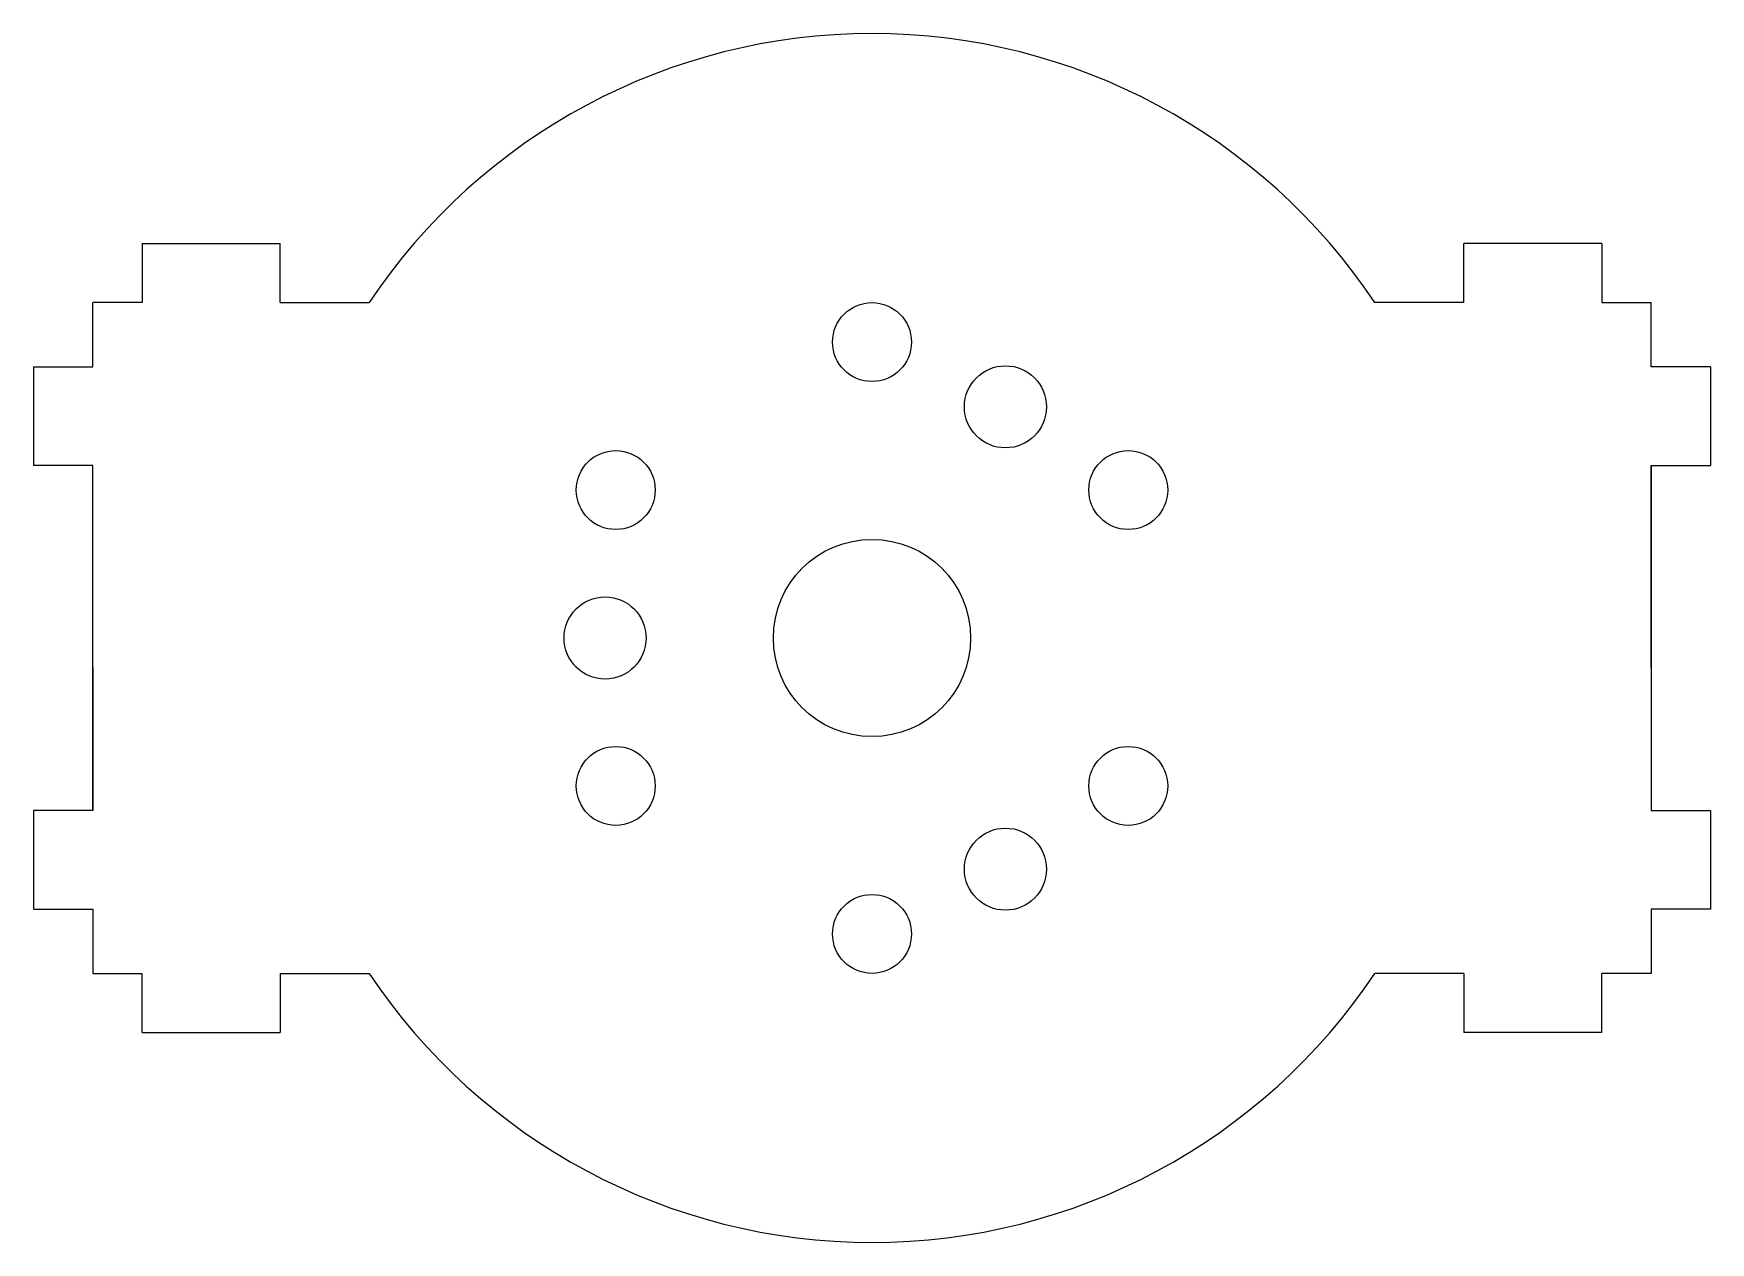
# Model space of a CAD drawing. Header units: millimetres. Extents: x -42.5 to 42.5, y -30.6 to 30.6.
import ezdxf

# ---------------------------------------------------------------- set-up
doc = ezdxf.new("R2010")
doc.units = ezdxf.units.MM

msp = doc.modelspace()

# ---------------------------------------------------------------- linework, layer by layer
at = {"color": 7, "linetype": 'Continuous'}
for p, q in [((-37, 20), (-30, 20)), ((-37, 20), (-37, 17)), ((-30, 17), (-30, 20)), ((30, 17), (30, 20)), ((37, 20), (30, 20)), ((37, 20), (37, 17)), ((-37, 17), (-39.5, 17)), ((-39.5, 13.75), (-39.5, 17)), ((-30, 17), (-25.489, 17)), ((30, 17), (25.489, 17)), ((37, 17), (39.5, 17)), ((39.5, 13.75), (39.5, 17)), ((-42.5, 13.75), (-39.5, 13.75)), ((-42.5, 13.75), (-42.5, 8.75)), ((42.5, 13.75), (39.5, 13.75)), ((42.5, 13.75), (42.5, 8.75)), ((-39.5, 8.75), (-42.5, 8.75)), ((-39.5, 1.5), (-39.5, 8.75)), ((39.5, 8.75), (42.5, 8.75)), ((39.5, 1.5), (39.5, 8.75)), ((-39.5, -1.5), (-39.5, 1.5)), ((39.5, -1.5), (39.5, 1.5)), ((-39.5, -1.5), (-39.5, -8.75)), ((39.5, -1.5), (39.5, -8.75)), ((-39.5, -8.75), (-42.5, -8.75)), ((-42.5, -8.75), (-42.5, -13.75)), ((39.5, -8.75), (42.5, -8.75)), ((42.5, -8.75), (42.5, -13.75)), ((-42.5, -13.75), (-39.5, -13.75)), ((-39.5, -13.75), (-39.5, -17)), ((42.5, -13.75), (39.5, -13.75)), ((39.5, -13.75), (39.5, -17)), ((-39.5, -17), (-37, -17)), ((-37, -20), (-37, -17)), ((-30, -17), (-30, -20)), ((-30, -17), (-25.489, -17)), ((30, -17), (25.489, -17)), ((30, -17), (30, -20)), ((39.5, -17), (37, -17)), ((37, -20), (37, -17)), ((-37, -20), (-30, -20)), ((37, -20), (30, -20))]:
    msp.add_line(p, q, dxfattribs=at)
at = {"color": 7, "linetype": 'Continuous', "lineweight": 25}
for p, q in [((-37, 20), (-37, 17)), ((-37, 20), (-30, 20)), ((-30, 17), (-30, 20)), ((30, 17), (30, 20)), ((37, 20), (30, 20)), ((37, 20), (37, 17)), ((-39.5, 13.75), (-39.5, 17)), ((-37, 17), (-39.5, 17)), ((-30, 17), (-25.489, 17)), ((30, 17), (25.489, 17)), ((37, 17), (39.5, 17)), ((39.5, 13.75), (39.5, 17)), ((-42.5, 13.75), (-42.5, 8.75)), ((-42.5, 13.75), (-39.5, 13.75)), ((42.5, 13.75), (39.5, 13.75)), ((42.5, 13.75), (42.5, 8.75)), ((-39.5, 8.75), (-42.5, 8.75)), ((-39.5, -8.75), (-39.5, 8.75)), ((39.5, 8.75), (42.5, 8.75)), ((39.5, 8.75), (39.5, -8.75)), ((-42.5, -8.75), (-42.5, -13.75)), ((-39.5, -8.75), (-42.5, -8.75)), ((39.5, -8.75), (42.5, -8.75)), ((42.5, -8.75), (42.5, -13.75)), ((-42.5, -13.75), (-39.5, -13.75)), ((-39.5, -13.75), (-39.5, -17)), ((42.5, -13.75), (39.5, -13.75)), ((39.5, -13.75), (39.5, -17)), ((-39.5, -17), (-37, -17)), ((-37, -20), (-37, -17)), ((-30, -17), (-30, -20)), ((-30, -17), (-25.489, -17)), ((30, -17), (25.489, -17)), ((30, -17), (30, -20)), ((39.5, -17), (37, -17)), ((37, -20), (37, -17)), ((-37, -20), (-30, -20)), ((37, -20), (30, -20))]:
    msp.add_line(p, q, dxfattribs=at)
at = {"color": 7, "linetype": 'Continuous'}
for centre, radius in [((0, 15), 2), ((6.765, 11.717), 2.08), ((-12.99, 7.5), 2), ((12.99, 7.5), 2), ((0, 0), 5), ((-13.53, 0), 2.08), ((-12.99, -7.5), 2), ((12.99, -7.5), 2), ((6.765, -11.717), 2.08), ((0, -15), 2)]:
    msp.add_circle(centre, radius, dxfattribs=at)
at = {"color": 7, "linetype": 'Continuous', "lineweight": 25}
for centre, radius in [((0, 15), 2), ((6.765, 11.717), 2.08), ((-12.99, 7.5), 2), ((12.99, 7.5), 2), ((0, 0), 5), ((-13.53, 0), 2.08), ((-12.99, -7.5), 2), ((12.99, -7.5), 2), ((6.765, -11.717), 2.08), ((0, -15), 2)]:
    msp.add_circle(centre, radius, dxfattribs=at)
at = {"color": 7, "linetype": 'Continuous'}
for start, end in [(33.70151, 146.29849), (213.70151, 326.29849)]:
    msp.add_arc((0, 0), 30.638, start, end, dxfattribs=at)
at = {"color": 7, "linetype": 'Continuous', "lineweight": 25}
for start, end in [(33.70151, 146.29849), (213.70151, 326.29849)]:
    msp.add_arc((0, 0), 30.638, start, end, dxfattribs=at)

doc.saveas('drawing.dxf')
